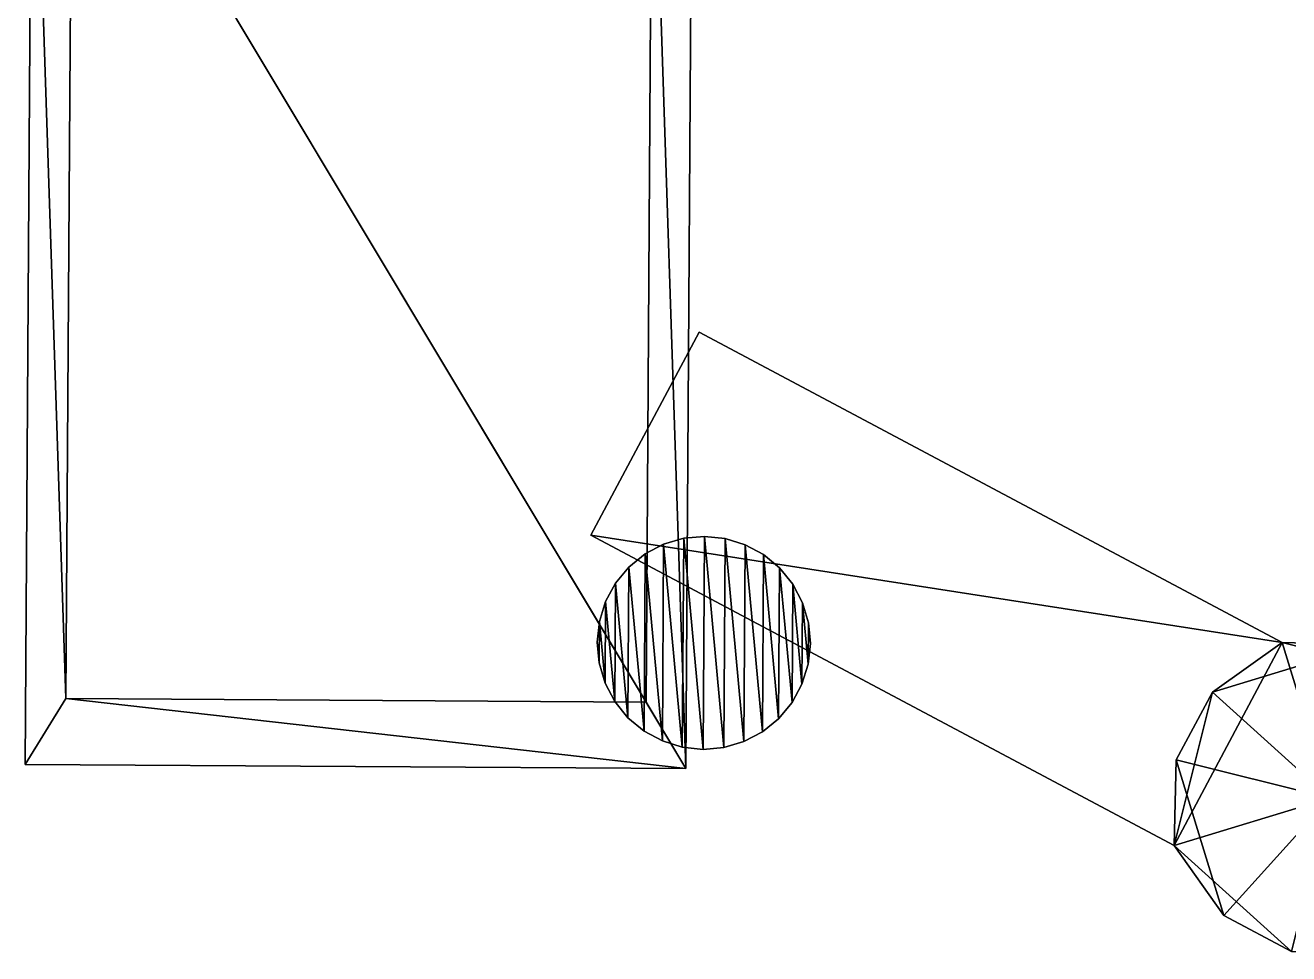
# Model space of a CAD drawing. Header units: millimetres. Extents: x -39 to 131, y -304 to 0.
# Drawn here: x 34.79 to 46.65, y -297.07 to -288.35 of the extents above; entities that cross this region are included whole.
import ezdxf

# ---------------------------------------------------------------- set-up
doc = ezdxf.new("R2010")
doc.units = ezdxf.units.MM
for name, color, linetype in [('MESH189', 7, 'Continuous'), ('MESH190', 7, 'Continuous'), ('MESH546', 7, 'Continuous'), ('MESH547', 7, 'Continuous')]:
    doc.layers.add(name, color=color, linetype=linetype)

msp = doc.modelspace()

# ---------------------------------------------------------------- meshes
at = {"layer": 'MESH189'}
mesh = msp.add_polyface(dxfattribs=at)
corners = [(47.477, -297.066, 5.716), (47.031, -295.605, 5.716), (46.672, -297.045, 5.716), (48.133, -296.599, 5.716), (48.472, -295.964, 5.716), (48.492, -295.159, 5.716), (48.026, -294.503, 5.716), (48.026, -294.503, 5.716), (48.492, -295.159, 5.716), (48.492, -295.159, 3.179), (48.492, -295.159, 5.716), (48.472, -295.964, 3.179), (48.492, -295.159, 3.179), (48.472, -295.964, 5.716), (48.472, -295.964, 5.716), (48.133, -296.599, 3.179), (48.472, -295.964, 3.179), (48.133, -296.599, 5.716), (47.477, -297.066, 5.716), (48.133, -296.599, 3.179), (48.133, -296.599, 5.716), (47.477, -297.066, 3.179), (46.672, -297.045, 5.716), (47.477, -297.066, 3.179), (47.477, -297.066, 5.716), (46.672, -297.045, 3.179), (46.037, -296.707, 5.716), (46.672, -297.045, 3.179), (46.672, -297.045, 5.716), (46.037, -296.707, 3.179), (45.571, -296.051, 3.179), (46.037, -296.707, 3.179), (46.037, -296.707, 5.716), (46.672, -297.045, 3.179), (46.037, -296.707, 3.179), (45.571, -296.051, 3.179), (47.031, -295.605, 3.179), (47.477, -297.066, 3.179), (48.133, -296.599, 3.179), (48.472, -295.964, 3.179), (48.492, -295.159, 3.179), (48.026, -294.503, 3.179), (46.586, -294.144, 3.179), (45.93, -294.61, 3.179), (45.591, -295.246, 3.179), (45.591, -295.246, 3.179), (45.571, -296.051, 3.179), (45.571, -296.051, 5.716), (45.571, -296.051, 5.716), (46.037, -296.707, 5.716), (45.591, -295.246, 5.716), (45.571, -296.051, 5.716), (45.93, -294.61, 5.716), (47.39, -294.165, 5.716), (46.586, -294.144, 5.716), (47.39, -294.165, 5.716), (46.586, -294.144, 3.179), (46.586, -294.144, 5.716), (47.39, -294.165, 3.179), (48.026, -294.503, 5.716), (47.39, -294.165, 3.179), (47.39, -294.165, 5.716), (48.026, -294.503, 3.179), (48.026, -294.503, 3.179), (47.39, -294.165, 3.179), (46.586, -294.144, 5.716), (46.586, -294.144, 3.179), (45.93, -294.61, 3.179), (45.93, -294.61, 5.716), (45.93, -294.61, 3.179), (45.591, -295.246, 5.716), (45.93, -294.61, 5.716), (45.591, -295.246, 3.179), (45.591, -295.246, 5.716)]
mesh.append_faces([[corners[k] for k in face] for face in [(0, 1, 2), (3, 1, 0), (4, 1, 3), (5, 1, 4), (5, 6, 1), (7, 8, 9), (10, 11, 12), (10, 13, 11), (14, 15, 16), (14, 17, 15), (18, 19, 20), (18, 21, 19), (22, 23, 24), (22, 25, 23), (26, 27, 28), (26, 29, 27), (30, 31, 32), (33, 34, 35), (36, 33, 35), (37, 33, 36), (38, 37, 36), (39, 38, 36), (40, 39, 36), (40, 36, 41), (41, 36, 42), (36, 43, 42), (36, 35, 43), (43, 35, 44), (45, 46, 47), (30, 32, 48), (49, 50, 51), (1, 50, 49), (1, 52, 50), (53, 52, 1), (53, 54, 52), (55, 56, 57), (55, 58, 56), (59, 60, 61), (59, 62, 60), (7, 9, 63), (41, 42, 64), (6, 53, 1), (65, 66, 67), (65, 67, 68), (69, 70, 71), (69, 72, 70), (45, 47, 73), (1, 49, 2)]])
at = {"layer": 'MESH190'}
mesh = msp.add_polyface(dxfattribs=at)
corners = [(41.113, -291.23, 3.179), (40.098, -293.137, 5.71), (41.113, -291.23, 5.71), (40.098, -293.137, 3.179), (46.586, -294.144, 3.179), (40.098, -293.137, 3.179), (41.113, -291.23, 3.179), (45.571, -296.051, 3.179), (40.098, -293.137, 5.71), (40.098, -293.137, 3.179), (45.571, -296.051, 3.179), (45.571, -296.051, 5.71), (46.586, -294.144, 5.71), (40.098, -293.137, 5.71), (45.571, -296.051, 5.71), (41.113, -291.23, 5.71), (46.586, -294.144, 5.71), (41.113, -291.23, 3.179), (41.113, -291.23, 5.71), (46.586, -294.144, 3.179)]
mesh.append_faces([[corners[k] for k in face] for face in [(0, 1, 2), (0, 3, 1), (4, 5, 6), (4, 7, 5), (8, 9, 10), (8, 10, 11), (12, 13, 14), (12, 15, 13), (16, 17, 18), (16, 19, 17)]])
at = {"layer": 'MESH546'}
mesh = msp.add_polyface(dxfattribs=at)
corners = [(35.23, -285.712, 7.989), (35.172, -294.669, 7.989), (35.23, -285.712, 8.43), (35.23, -285.712, 7.989), (34.856, -285.088, 7.989), (35.172, -294.669, 7.989), (41.056, -285.128, 7.989), (41.056, -285.128, 7.989), (41.056, -285.128, 0.089), (34.856, -285.088, 7.989), (41.056, -285.128, 7.989), (40.99, -295.328, 7.989), (41.056, -285.128, 0.089), (40.674, -285.747, 7.989), (40.99, -295.328, 7.989), (35.23, -285.712, 8.43), (40.674, -285.747, 7.989), (35.23, -285.712, 7.989), (40.674, -285.747, 8.43), (40.674, -285.747, 8.43), (40.617, -294.704, 8.43), (40.674, -285.747, 7.989), (40.674, -285.747, 8.43), (35.23, -285.712, 8.43), (40.617, -294.704, 8.43), (35.172, -294.669, 8.43), (35.172, -294.669, 8.43), (35.172, -294.669, 8.43), (35.172, -294.669, 7.989), (40.617, -294.704, 8.43), (40.617, -294.704, 7.989), (40.617, -294.704, 7.989), (40.617, -294.704, 7.989), (34.791, -295.288, 7.989), (34.856, -285.088, 7.989), (34.791, -295.288, 0.089), (34.791, -295.288, 7.989), (34.856, -285.088, 0.089), (40.99, -295.328, 0.089), (34.791, -295.288, 0.089), (34.856, -285.088, 0.089), (40.99, -295.328, 7.989), (34.791, -295.288, 0.089), (40.99, -295.328, 0.089), (34.791, -295.288, 7.989), (40.99, -295.328, 0.089), (41.056, -285.128, 0.089), (34.856, -285.088, 0.089)]
mesh.append_faces([[corners[k] for k in face] for face in [(0, 1, 2), (3, 4, 5), (6, 4, 3), (7, 8, 9), (10, 11, 12), (6, 13, 14), (6, 3, 13), (15, 16, 17), (18, 16, 15), (19, 20, 21), (22, 23, 24), (24, 23, 25), (2, 1, 26), (27, 28, 29), (29, 28, 30), (14, 31, 5), (14, 13, 31), (21, 20, 32), (14, 5, 33), (5, 4, 33), (34, 35, 36), (37, 35, 34), (38, 39, 40), (41, 42, 43), (44, 42, 41), (12, 11, 45), (46, 38, 40), (9, 8, 47)]])
at = {"layer": 'MESH547'}
mesh = msp.add_polyface(dxfattribs=at)
corners = [(42.158, -294.153, 0.11), (42.137, -294.348, 0.11), (42.14, -293.958, 0.11), (42.158, -294.153, 0.11), (42.137, -294.348, 8.241), (42.137, -294.348, 0.11), (42.158, -294.153, 8.241), (42.158, -294.153, 8.241), (42.14, -293.958, 8.241), (42.137, -294.348, 8.241), (42.14, -293.958, 8.241), (42.158, -294.153, 8.241), (42.14, -293.958, 0.11), (42.158, -294.153, 0.11), (42.084, -293.77, 0.11), (42.14, -293.958, 8.241), (42.14, -293.958, 0.11), (42.084, -293.77, 8.241), (42.084, -293.77, 8.241), (42.079, -294.536, 8.241), (41.993, -293.597, 8.241), (41.993, -293.597, 8.241), (42.084, -293.77, 8.241), (41.993, -293.597, 0.11), (42.084, -293.77, 0.11), (42.084, -293.77, 0.11), (42.079, -294.536, 0.11), (41.993, -293.597, 0.11), (42.137, -294.348, 0.11), (42.079, -294.536, 8.241), (42.079, -294.536, 0.11), (42.137, -294.348, 8.241), (42.079, -294.536, 8.241), (41.986, -294.708, 8.241), (42.079, -294.536, 0.11), (41.986, -294.708, 8.241), (41.869, -293.444, 8.241), (41.869, -293.444, 8.241), (41.993, -293.597, 8.241), (41.869, -293.444, 0.11), (41.993, -293.597, 0.11), (41.986, -294.708, 0.11), (41.869, -293.444, 0.11), (41.986, -294.708, 0.11), (41.986, -294.708, 8.241), (41.86, -294.859, 8.241), (41.986, -294.708, 0.11), (41.86, -294.859, 8.241), (41.719, -293.319, 8.241), (41.869, -293.444, 8.241), (41.869, -293.444, 0.11), (41.719, -293.319, 8.241), (41.719, -293.319, 0.11), (41.86, -294.859, 0.11), (41.719, -293.319, 0.11), (41.86, -294.859, 0.11), (41.86, -294.859, 8.241), (41.708, -294.982, 0.11), (41.86, -294.859, 0.11), (41.708, -294.982, 8.241), (41.708, -294.982, 8.241), (41.534, -295.073, 0.11), (41.708, -294.982, 0.11), (41.534, -295.073, 8.241), (41.534, -295.073, 8.241), (41.347, -295.129, 0.11), (41.534, -295.073, 0.11), (41.347, -295.129, 8.241), (41.347, -295.129, 8.241), (41.151, -295.147, 0.11), (41.347, -295.129, 0.11), (41.151, -295.147, 8.241), (41.151, -295.147, 8.241), (40.956, -295.127, 0.11), (41.151, -295.147, 0.11), (40.956, -295.127, 8.241), (40.956, -295.127, 8.241), (40.769, -295.068, 0.11), (40.956, -295.127, 0.11), (40.769, -295.068, 8.241), (40.769, -295.068, 8.241), (40.597, -294.975, 0.11), (40.769, -295.068, 0.11), (40.597, -294.975, 8.241), (40.597, -294.975, 8.241), (40.446, -294.85, 0.11), (40.597, -294.975, 0.11), (40.446, -294.85, 8.241), (40.323, -294.697, 8.241), (40.446, -294.85, 0.11), (40.446, -294.85, 8.241), (40.323, -294.697, 0.11), (40.446, -294.85, 0.11), (40.323, -294.697, 0.11), (40.33, -293.586, 0.11), (40.236, -293.758, 0.11), (40.231, -294.524, 0.11), (40.231, -294.524, 0.11), (40.323, -294.697, 0.11), (40.231, -294.524, 8.241), (40.323, -294.697, 8.241), (40.323, -294.697, 8.241), (40.236, -293.758, 8.241), (40.231, -294.524, 8.241), (40.33, -293.586, 8.241), (40.33, -293.586, 8.241), (40.236, -293.758, 0.11), (40.236, -293.758, 8.241), (40.33, -293.586, 0.11), (40.455, -293.435, 8.241), (40.33, -293.586, 0.11), (40.33, -293.586, 8.241), (40.455, -293.435, 0.11), (40.455, -293.435, 0.11), (40.597, -294.975, 0.11), (40.607, -293.312, 0.11), (40.769, -295.068, 0.11), (40.781, -293.221, 0.11), (40.956, -295.127, 0.11), (40.969, -293.165, 0.11), (41.151, -295.147, 0.11), (41.164, -293.147, 0.11), (41.347, -295.129, 0.11), (41.359, -293.167, 0.11), (41.534, -295.073, 0.11), (41.546, -293.226, 0.11), (41.708, -294.982, 0.11), (41.546, -293.226, 8.241), (41.719, -293.319, 0.11), (41.546, -293.226, 0.11), (41.719, -293.319, 8.241), (41.546, -293.226, 8.241), (41.708, -294.982, 8.241), (41.534, -295.073, 8.241), (41.359, -293.167, 8.241), (41.546, -293.226, 8.241), (41.546, -293.226, 0.11), (41.359, -293.167, 8.241), (41.359, -293.167, 0.11), (41.359, -293.167, 8.241), (41.359, -293.167, 0.11), (41.164, -293.147, 8.241), (41.164, -293.147, 0.11), (41.164, -293.147, 8.241), (41.164, -293.147, 0.11), (40.969, -293.165, 8.241), (40.969, -293.165, 0.11), (40.969, -293.165, 8.241), (40.969, -293.165, 0.11), (40.781, -293.221, 8.241), (40.781, -293.221, 0.11), (40.781, -293.221, 8.241), (40.781, -293.221, 0.11), (40.607, -293.312, 8.241), (40.607, -293.312, 0.11), (40.607, -293.312, 8.241), (40.607, -293.312, 0.11), (40.455, -293.435, 8.241), (40.455, -293.435, 0.11), (40.607, -293.312, 8.241), (40.455, -293.435, 8.241), (40.597, -294.975, 8.241), (40.446, -294.85, 8.241), (40.769, -295.068, 8.241), (40.781, -293.221, 8.241), (40.956, -295.127, 8.241), (40.969, -293.165, 8.241), (41.151, -295.147, 8.241), (41.164, -293.147, 8.241), (41.347, -295.129, 8.241), (40.236, -293.758, 0.11), (40.178, -293.946, 0.11), (40.236, -293.758, 8.241), (40.178, -293.946, 0.11), (40.176, -294.336, 0.11), (40.176, -294.336, 0.11), (40.231, -294.524, 0.11), (40.176, -294.336, 8.241), (40.231, -294.524, 8.241), (40.178, -293.946, 8.241), (40.176, -294.336, 8.241), (40.178, -293.946, 8.241), (40.178, -293.946, 0.11), (40.158, -294.141, 0.11), (40.178, -293.946, 8.241), (40.158, -294.141, 0.11), (40.158, -294.141, 0.11), (40.176, -294.336, 0.11), (40.158, -294.141, 8.241), (40.176, -294.336, 8.241), (40.158, -294.141, 8.241), (40.158, -294.141, 8.241)]
mesh.append_faces([[corners[k] for k in face] for face in [(0, 1, 2), (3, 4, 5), (6, 4, 3), (7, 8, 9), (10, 11, 12), (12, 11, 13), (14, 15, 16), (17, 15, 14), (8, 18, 9), (9, 18, 19), (18, 20, 19), (21, 22, 23), (23, 22, 24), (25, 26, 27), (1, 26, 25), (28, 29, 30), (31, 29, 28), (32, 33, 34), (19, 20, 35), (20, 36, 35), (37, 38, 39), (39, 38, 40), (27, 41, 42), (26, 41, 27), (34, 33, 43), (44, 45, 46), (35, 36, 47), (36, 48, 47), (49, 50, 51), (51, 50, 52), (42, 53, 54), (41, 53, 42), (46, 45, 55), (56, 57, 58), (59, 57, 56), (60, 61, 62), (63, 61, 60), (64, 65, 66), (67, 65, 64), (68, 69, 70), (71, 69, 68), (72, 73, 74), (75, 73, 72), (76, 77, 78), (79, 77, 76), (80, 81, 82), (83, 81, 80), (84, 85, 86), (87, 85, 84), (88, 89, 90), (91, 89, 88), (92, 93, 94), (94, 93, 95), (93, 96, 95), (97, 98, 99), (99, 98, 100), (101, 102, 103), (104, 102, 101), (105, 106, 107), (108, 106, 105), (109, 110, 111), (112, 110, 109), (113, 92, 94), (114, 92, 113), (115, 114, 113), (116, 114, 115), (117, 116, 115), (118, 116, 117), (119, 118, 117), (120, 118, 119), (121, 120, 119), (122, 120, 121), (123, 122, 121), (124, 122, 123), (125, 124, 123), (126, 124, 125), (54, 126, 125), (53, 126, 54), (127, 128, 129), (130, 128, 127), (48, 131, 132), (132, 131, 133), (131, 134, 133), (135, 136, 137), (137, 136, 138), (139, 140, 141), (141, 140, 142), (143, 144, 145), (145, 144, 146), (147, 148, 149), (149, 148, 150), (151, 152, 153), (153, 152, 154), (155, 156, 157), (157, 156, 158), (159, 160, 161), (161, 160, 162), (160, 104, 162), (162, 104, 101), (163, 159, 161), (164, 159, 163), (165, 164, 163), (166, 164, 165), (167, 166, 165), (168, 166, 167), (169, 168, 167), (134, 168, 169), (133, 134, 169), (47, 48, 132), (170, 171, 172), (95, 96, 173), (96, 174, 173), (175, 176, 177), (177, 176, 178), (103, 179, 180), (102, 179, 103), (172, 171, 181), (182, 183, 184), (173, 174, 185), (186, 187, 188), (188, 187, 189), (179, 190, 180), (184, 183, 191), (2, 1, 25)]])

doc.saveas('drawing.dxf')
